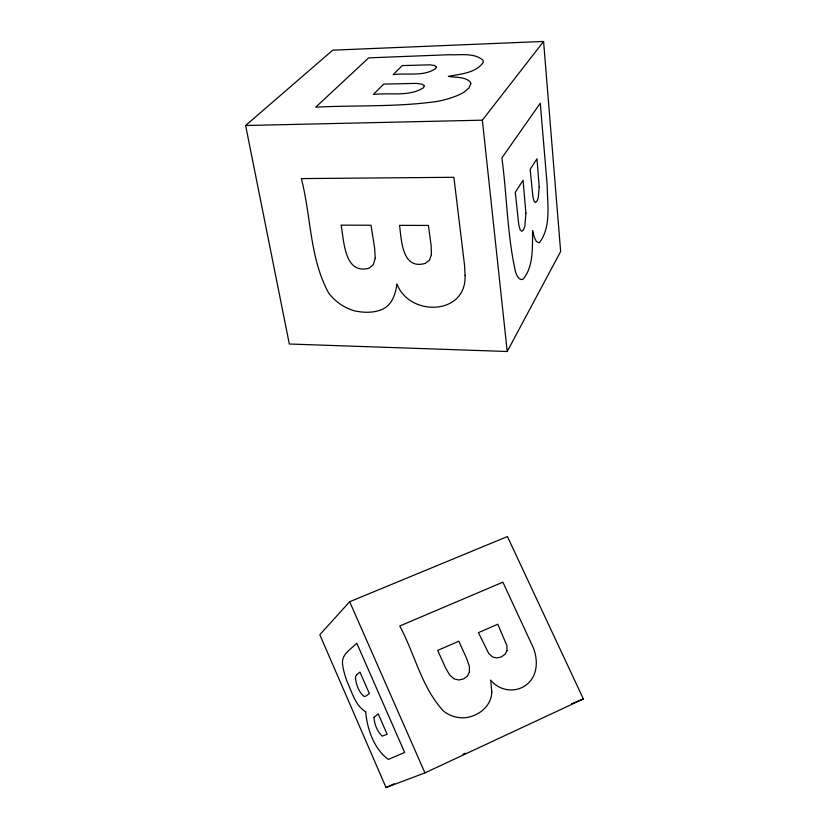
<?xml version="1.0" encoding="UTF-8"?>
<svg xmlns="http://www.w3.org/2000/svg" width="829" height="829" viewBox="0 0 829 829"><rect width="100%" height="100%" fill="white"/><g stroke="black" fill="none" stroke-linecap="round" stroke-linejoin="round"><path stroke-width="1.24" d="M507.213 351.506L560.642 251.498L543.586 41.45L332.74 50.165L245.622 125.511L289.321 344.014L507.213 351.506L482.354 120.174L543.586 41.45M349.662 601.73L319.807 634.724L386.045 787.55L424.945 772.877L583.378 698.971L507.421 536.56L349.662 601.73L424.945 772.877M462.976 754.276L465.328 753.178M386.045 787.55L394.241 783.737M571.544 703.759L583.378 698.971M245.622 125.511L482.354 120.174M532.622 230.742C532.197 246.762 533.938 265.321 523.524 278.782A41.284 10.622 -88.9 0 1 515.565 272.078C507.141 234.648 507.027 195.841 501.877 157.914L540.27 103.231L547.161 184.867C547.295 203.81 551.606 226.887 539.275 242.856L536.342 241.477L534.436 237.581L532.622 230.742M365.693 711.779C367.133 729.002 374.066 749.095 388.355 759.416L404.656 752.452L356.771 643.2C351.289 648.962 341.838 653.915 342.46 663.117A30.082 6.85 67.3 0 0 347.206 681.925C352.118 692.277 355.226 705.5 365.693 711.779M374.024 717.375C374.293 724.152 377.247 731.468 382.19 736.142L387.133 734.245L378.242 713.883L374.024 717.375M525.887 213.219L524.902 226.151L523.513 229.778L521.793 231.291L520.197 229.861L518.767 224.804L515.286 192.307L523.078 180.266L525.887 213.219M539.192 186.784L538.259 197.862L536.985 201.095L535.43 202.514L534.083 201.323L532.912 196.877L530.156 169.323L536.985 158.785L539.192 186.784M465.079 275.352C466.665 315.631 409.308 316.906 396.977 283.995C395.495 293.621 392.5 304.316 383.039 308.989C374.345 313.093 364.252 312.844 355.009 310.968A41.73 34.808 39.7 0 1 328.709 293.062C309.58 258.275 311.144 216.255 301.362 178.598L453.877 177.302L464.561 265.394L465.079 275.352M491.763 691.997C491.587 705.386 479.732 715.189 467.297 717.437A32.331 30.528 64.6 0 1 443.65 711.209C421.546 687.604 414.821 653.853 399.754 625.999L502.892 582.176L531.524 643.905C538.27 656.848 538.995 675.334 526.26 684.899C515.286 693.303 499.162 690.837 490.706 680.06L491.763 691.997M375.226 258.327L373.278 264.71L369.268 268.13C344.159 275.166 344.087 240.441 341.071 225.136L371.019 225.25L374.646 248.327L375.226 258.327M424.251 85.677L423.557 87.708C408.894 97.138 389.713 92.33 373.34 94.496L383.723 84.102L416.479 83.377L422.127 84.195L424.251 85.677M431.412 254.648L429.391 260.306L425.391 263.342C402.096 270.295 401.443 240.151 399.568 225.343L428.427 225.447L431.153 245.83L431.412 254.648M436.334 66.817L435.608 68.641C423.308 76.859 406.966 72.724 393.143 74.672L402.22 65.584L429.847 64.849L434.583 65.522L436.334 66.817M470.831 83.584L468.924 88.071L464.23 92.019A42.476 12.777 -8 0 1 437.09 101.428C396.936 107.19 356.128 105.096 315.725 107.169L368.687 57.864L449.069 54.724C460.147 55.336 474.012 52.341 483.058 60.268L483.286 62.403C475.649 73.294 460.313 73.936 448.354 76.403C455.515 77.698 464.25 76.444 470.064 81.719L470.831 83.584M469.432 672.029L467.39 676.153L463.618 678.899L458.738 679.998L454.043 678.827L449.598 674.899L445.484 667.728L437.691 650.402L458.82 641.2L466.582 658.33L469.307 666.195L469.432 672.029M506.975 650.682L505.048 654.309L501.431 656.848L496.83 657.967L492.654 657.034L488.789 653.604L478.447 632.651L497.794 624.216L506.913 645.646L506.975 650.682M356.574 674.858L355.454 676.765C355.755 683.863 358.542 691.8 364.045 696.474L365.858 696.091L369.361 693.572L359.973 672.081L356.574 674.858"/></g></svg>
